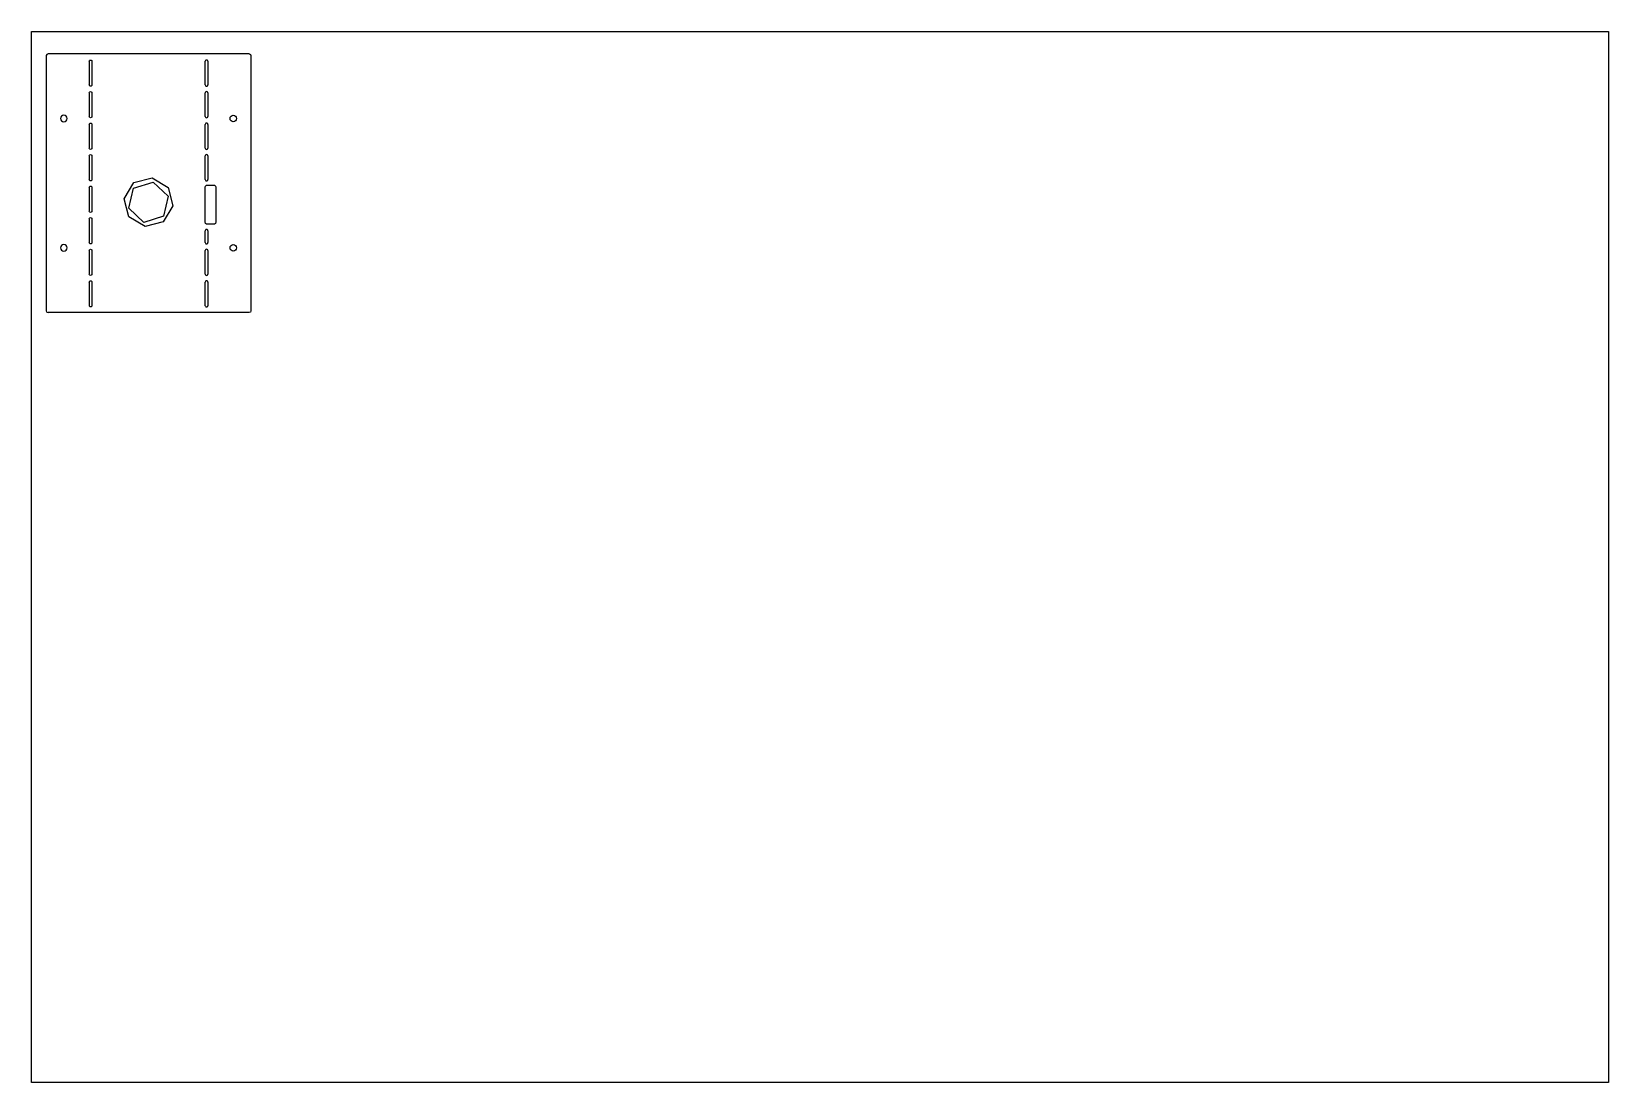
# Model space of a CAD drawing. Extents: x 0 to 900, y 0 to 600.
import ezdxf

# ---------------------------------------------------------------- set-up
doc = ezdxf.new("R2010")
doc.units = 0
for name, color, linetype in [('CORTE', 1, 'CONTINUOUS'), ('GRABADO_VECTORIAL', 5, 'CONTINUOUS'), ('GUIAS', 4, 'CONTINUOUS')]:
    doc.layers.add(name, color=color, linetype=linetype)

msp = doc.modelspace()

# ---------------------------------------------------------------- linework, layer by layer
at = {"layer": 'CORTE'}
for p, q in [((8.4, 586.26, -2), (8.4, 440.54, -2)), ((124.2, 587.26, -2), (9.4, 587.26, -2)), ((125.2, 586.26, -2), (125.2, 440.54, -2)), ((32.95, 582.99, -2), (32.95, 569.49, -2)), ((34.45, 582.99, -2), (34.45, 569.49, -2)), ((99.15, 569.49, -2), (99.15, 582.99, -2)), ((100.65, 582.99, -2), (100.65, 569.49, -2)), ((32.95, 564.99, -2), (32.95, 551.49, -2)), ((34.45, 564.99, -2), (34.45, 551.49, -2)), ((99.15, 551.49, -2), (99.15, 564.99, -2)), ((100.65, 564.99, -2), (100.65, 551.49, -2)), ((32.95, 546.99, -2), (32.95, 533.49, -2)), ((34.45, 546.99, -2), (34.45, 533.49, -2)), ((99.15, 533.49, -2), (99.15, 546.99, -2)), ((100.65, 546.99, -2), (100.65, 533.49, -2)), ((32.95, 528.99, -2), (32.95, 515.49, -2)), ((34.45, 528.99, -2), (34.45, 515.49, -2)), ((99.15, 515.49, -2), (99.15, 528.99, -2)), ((100.65, 528.99, -2), (100.65, 515.49, -2)), ((32.95, 510.99, -2), (32.95, 497.49, -2)), ((34.45, 510.99, -2), (34.45, 497.49, -2)), ((32.95, 492.99, -2), (32.95, 479.49, -2)), ((34.45, 492.99, -2), (34.45, 479.49, -2)), ((99.15, 479.49, -2), (99.15, 486.24, -2)), ((100.65, 486.24, -2), (100.65, 479.49, -2)), ((32.95, 474.99, -2), (32.95, 461.49, -2)), ((34.45, 474.99, -2), (34.45, 461.49, -2)), ((99.15, 461.49, -2), (99.15, 474.99, -2)), ((100.65, 474.99, -2), (100.65, 461.49, -2)), ((32.95, 456.99, -2), (32.95, 443.49, -2)), ((34.45, 456.99, -2), (34.45, 443.49, -2)), ((99.15, 443.49, -2), (99.15, 456.99, -2)), ((100.65, 456.99, -2), (100.65, 443.49, -2)), ((124.2, 439.54, -2), (9.4, 439.54, -2))]:
    msp.add_line(p, q, dxfattribs=at)
msp.add_lwpolyline([(104.4, 512.2, -0.392387), (105.15, 511.09), (105.15, 491.1, -0.392387), (104.4, 489.99), (99.9, 489.99, -0.392387), (99.15, 491.1), (99.15, 511.09, -0.392387), (99.9, 512.2)], format="xyb", close=True, dxfattribs=at)
at = {"layer": 'CORTE', "extrusion": (0, 0, -1)}
for centre in [(-18.45, 550.33, 2), (-18.45, 476.47, 2)]:
    msp.add_circle(centre, 1.85, dxfattribs=at)
at = {"layer": 'CORTE'}
for centre in [(115.15, 550.33, -2), (115.15, 476.47, -2)]:
    msp.add_circle(centre, 1.85, dxfattribs=at)
for centre, radius, start, end in [((9.4, 586.26, -2), 1, 90, 180), ((99.9, 582.99, -2), 0.75, 0, 180.00001), ((99.9, 569.49, -2), 0.75, 179.99999, 0), ((99.9, 564.99, -2), 0.75, 0, 180.00001), ((99.9, 551.49, -2), 0.75, 179.99999, 0), ((99.9, 546.99, -2), 0.75, 0, 180.00001), ((99.9, 533.49, -2), 0.75, 179.99999, 0), ((99.9, 528.99, -2), 0.75, 0, 180.00001), ((99.9, 515.49, -2), 0.75, 179.99999, 0), ((99.9, 486.24, -2), 0.75, 0, 180.00001), ((99.9, 479.49, -2), 0.75, 179.99999, 0), ((99.9, 474.99, -2), 0.75, 0, 180.00001), ((99.9, 461.49, -2), 0.75, 179.99999, 0), ((99.9, 456.99, -2), 0.75, 0, 180.00001), ((99.9, 443.49, -2), 0.75, 179.99999, 0), ((9.4, 440.54, -2), 1, 180, 270)]:
    msp.add_arc(centre, radius, start, end, dxfattribs=at)
at = {"layer": 'CORTE', "extrusion": (0, 0, -1)}
for centre, radius, start, end in [((-124.2, 586.26, 2), 1, 90, 180), ((-33.7, 582.99, 2), 0.75, 0, 180.00001), ((-33.7, 569.49, 2), 0.75, 179.99999, 0), ((-33.7, 564.99, 2), 0.75, 0, 180.00001), ((-33.7, 551.49, 2), 0.75, 179.99999, 0), ((-33.7, 546.99, 2), 0.75, 0, 180.00001), ((-33.7, 533.49, 2), 0.75, 179.99999, 0), ((-33.7, 528.99, 2), 0.75, 0, 180.00001), ((-33.7, 515.49, 2), 0.75, 179.99999, 0), ((-33.7, 510.99, 2), 0.75, 0, 180.00001), ((-33.7, 497.49, 2), 0.75, 179.99999, 0), ((-33.7, 492.99, 2), 0.75, 0, 180.00001), ((-33.7, 479.49, 2), 0.75, 179.99999, 0), ((-33.7, 474.99, 2), 0.75, 0, 180.00001), ((-33.7, 461.49, 2), 0.75, 179.99999, 0), ((-33.7, 456.99, 2), 0.75, 0, 180.00001), ((-33.7, 443.49, 2), 0.75, 179.99999, 0), ((-124.2, 440.54, 2), 1, 180, 270)]:
    msp.add_arc(centre, radius, start, end, dxfattribs=at)
at = {"layer": 'GRABADO_VECTORIAL'}
for points in [[(80.69, 500.5), (75.19, 491.27), (64.78, 488.62), (55.55, 494.12), (52.91, 504.53), (58.41, 513.76), (68.82, 516.4), (78.05, 510.91)], [(78.03, 506), (75.4, 494.51), (64.13, 491.05), (55.5, 499.07), (58.14, 510.56), (69.4, 514.02)]]:
    msp.add_lwpolyline(points, close=True, dxfattribs=at)
at = {"layer": 'GUIAS'}
msp.add_lwpolyline([(0, 0), (0, 600), (900, 600), (900, 0)], close=True, dxfattribs=at)

doc.saveas('drawing.dxf')
